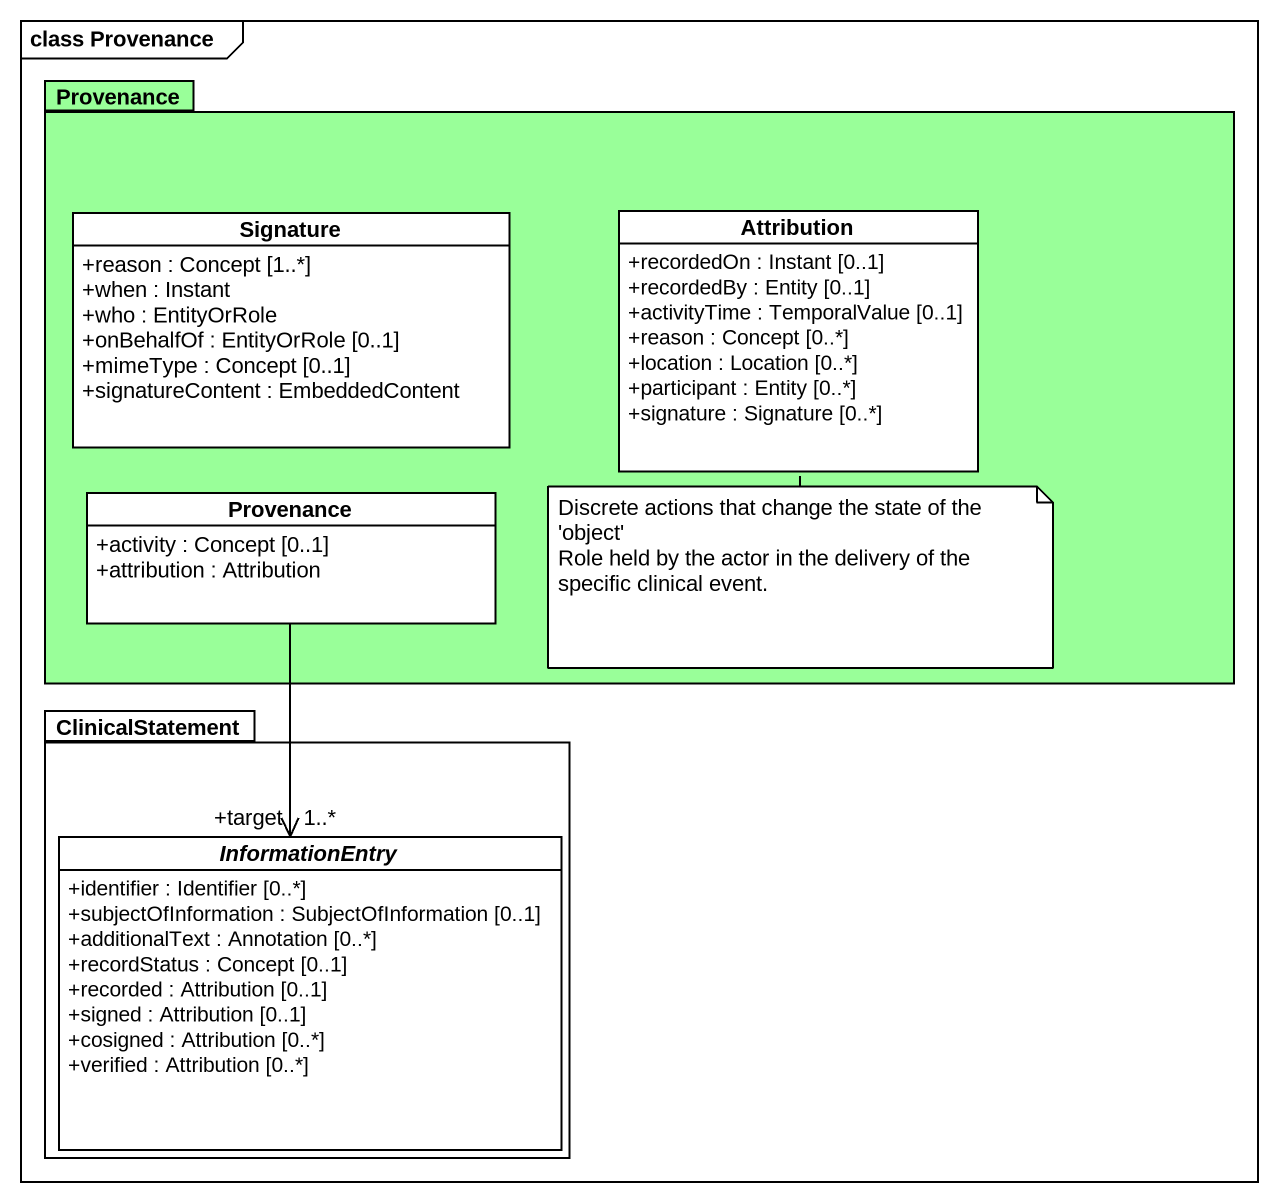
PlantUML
@startuml
mainframe class Provenance
hide circle
hide empty members
skinparam classAttributeIconSize 0
package Provenance #99FF99 {
  class Signature {
    +reason : Concept [1..*]
    +when : Instant
    +who : EntityOrRole
    +onBehalfOf : EntityOrRole [0..1]
    +mimeType : Concept [0..1]
    +signatureContent : EmbeddedContent
  }
  class Attribution {
    +recordedOn : Instant [0..1]
    +recordedBy : Entity [0..1]
    +activityTime : TemporalValue [0..1]
    +reason : Concept [0..*]
    +location : Location [0..*]
    +participant : Entity [0..*]
    +signature : Signature [0..*]
  }
  class "Provenance" as Provenance_2 {
    +activity : Concept [0..1]
    +attribution : Attribution
  }
}
package ClinicalStatement {
  abstract class InformationEntry {
    +identifier : Identifier [0..*]
    +subjectOfInformation : SubjectOfInformation [0..1]
    +additionalText : Annotation [0..*]
    +recordStatus : Concept [0..1]
    +recorded : Attribution [0..1]
    +signed : Attribution [0..1]
    +cosigned : Attribution [0..*]
    +verified : Attribution [0..*]
  }
}
InformationEntry "+target\n1..*" <-up- Provenance_2
note bottom of Attribution
  Discrete actions that change the state of the 'object'
  Role held by the actor in the delivery of the specific clinical event.
end note
@enduml
